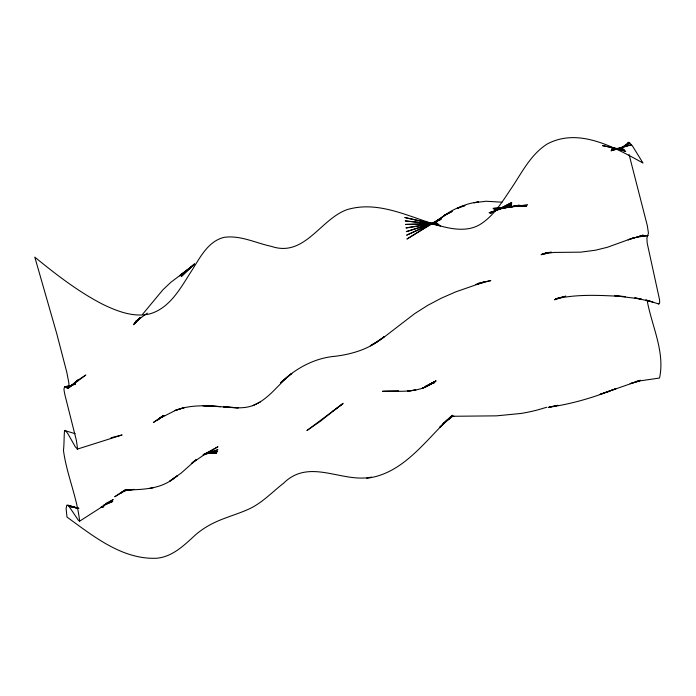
<?xml version="1.0" encoding="UTF-8"?>
<svg xmlns="http://www.w3.org/2000/svg" width="696" height="696" viewBox="0 0 696 696"><rect width="100%" height="100%" fill="white"/><g stroke="black" fill="none" stroke-linecap="round" stroke-linejoin="round"><path stroke-width="1.04" d="M627.67 143.985L628.297 142.402L628.932 142.384L632.246 145.629L642.982 163.003C614.977 147.674 578.976 127.046 547.221 143.994C530.187 154.773 521.4 173.687 510.342 189.782C501.825 202.484 493.394 216.186 480.11 224.451C468.147 231.681 453.392 229.497 440.594 226.017L404.802 217.517L439.446 224.973L405.202 220.936L418.026 222.146M142.75 314.07L162.881 289.823L171.025 282.132L193.871 265.028L179.542 275.807L186.58 270.292M138.295 319.342L133.519 324.71L139.156 318.49L134.293 323.631L139.992 317.881L134.981 322.579L140.749 317.385L135.546 321.543L147.334 313.13M194.628 263.584L181.169 276.669L194.088 264.445L186.954 270.013M161.481 417.374L163.029 415.886M621.98 148.031L628.471 142.341M160.732 417.304L157.67 419.949L163.212 415.599L153.364 422.507L164.213 415.512L158.444 419.035L175.549 410.353L184.405 407.56L174.67 410.64C189.181 404.794 205.007 405.446 220.301 406.595L202.858 405.664L238.31 407.804L223.477 406.803C233.465 407.743 243.957 409.1 253.553 405.307C269.291 398.817 278.739 383.618 291.824 373.404L280.418 382.904C295.478 368.541 314.2 358.048 335.237 356.265C353.037 354.073 370.759 348.496 384.418 336.438L377.014 341.962L370.324 345.764L383.505 337.595L414.581 313.687L427.709 305.361L441.247 298.219L455.715 291.868L484.381 281.915L475.89 284.525L490.81 280.566L478.483 283.176M68.948 387.594L77.952 379.999L67.921 388.429L85.834 375.014L77.004 380.747M443.065 423.568L452.043 416.295L439.811 427.187L452.348 415.234C426.578 438.611 404.193 473.785 366.696 478.282M333.689 410.64L320.743 421.002L306.91 430.546L342.771 403.741L332.827 411.293M443.187 423.594L451.591 417.043L446.171 420.645M124.454 490.419L121.113 492.994L124.584 490.419M333.271 410.962L343.163 403.341M192.183 462.683L196.489 459.473L181.143 473.106L169.833 481.058L177.271 475.838L172.269 479.587L172.765 479.222C159.045 489.462 141.253 489.584 124.941 490.019L134.285 489.427L124.132 490.732L128.029 489.732M625.547 145.951L629.837 142.941L620.023 148.222L631.49 144.681L617.918 148.561M124.654 490.132L114.744 496.77L126.811 489.505M191.304 463.545L203.31 455.349L217.935 446.762L203.171 454.81M447.589 419.714L451.06 417.409M69.052 385.915L66.398 387.637L75.542 384.009L71.653 385.01M79.457 521.304L113.213 499.598L105.722 503.495M497.005 210.175L511.734 202.527L496.622 210.305L489.088 212.776L497.005 210.175L490.175 213.437L497.649 209.6M425.413 386.184L435.409 381.399L428.692 385.123L435.618 381.234L428.954 385.106L435.809 381.043L429.206 385.071L435.992 380.808L429.432 384.984L422.533 388.168L429.65 384.827C415.408 393.336 398.312 390.839 382.513 391.309L398.599 390.804M428.171 385.184L434.991 381.756L428.806 384.836L434.443 382.652L428.397 385.001M252.709 405.707L260.382 401.923M124.871 490.515L122.078 491.889L129.004 489.566M546.917 252.787L544.959 253.701L546.934 252.787M457.455 208.278C464.014 204.841 471.227 202.762 478.587 202.005L474.054 202.719L486.069 201.248L502.016 202.197M559.34 297.566L554.547 299.793L565.752 296.044M496.622 210.305L511.717 203.754L496.161 210.331L511.621 204.815L495.674 210.236L511.464 205.694L495.126 210.009L511.238 206.364L499.763 208.635M103.121 505.574L112.735 501.451L103.817 505.096M545.968 252.839L541.053 254.719L547.195 253.109M457.524 208.33L464.954 205.59C454.801 207.974 445.936 213.785 438.071 220.449L445.423 214.873L452.217 211.393L444.353 215.473L445.423 214.873L433.269 223.111L439.933 218.796L406.916 239.041L434.156 222.207L441.151 219.284L406.629 235.178L435.104 222.268L429.963 223.938M203.223 454.967L217.918 449.738L204.572 453.827M633.012 238.38L643.165 235.126L628.14 239.842L633.412 237.858L607.408 247.271L595.506 250.203L580.734 252.152L553.712 252.439L542.001 254.127L551.284 252.004M425.848 225.278L406.316 231.637L436.166 222.659L428.875 223.938M615.951 149.205L611.036 150.797L616.943 149.17M546.847 407.238L537.982 409.831A162.629 149.083 -6.1 0 1 520.947 413.459L496.518 415.843L452.522 416.278M77.186 449.164L122.122 434.965L111.003 437.758M371.551 477.099C341.823 483.25 309.616 457.516 283.55 483.233C272.084 492.15 261.974 503.191 248.524 509.228C235.03 515.318 220.319 518.598 207.538 526.263A80.91 74.176 -6.1 0 0 195.907 534.493C184.623 544.803 172.869 556.739 156.774 558.236C122.322 559.81 93.342 536.146 66.99 517.076L66.12 508.68L66.729 505.226L77.395 508.132L67.642 505.026M562.725 296.87L555.634 298.915C578.507 293.66 602.223 295.452 625.46 296.626L614.855 295.783L641.26 299.01L634.795 297.897L652.874 301.968L645.758 299.985L658.799 303.978M639.476 381.077L630.106 383.661L640.538 380.286L600.065 394.362L615.925 388.699L607.19 391.944L608.435 391.535C589.234 398.782 569.345 404.376 548.996 407.204L557.966 405.324L548.37 407.395M618.909 148.631L621.859 147.813L611.436 149.275L623.068 148.613L612.028 148.326L624.338 149.805L612.741 147.9L625.687 151.31L613.55 147.848L602.51 145.629L614.42 148.091M450.46 417.008L453.923 416.095M64.85 386.759L69.704 385.514M450.521 417.008L453.287 416.321M100.911 507.367L103.922 506.679L100.746 507.375M149.396 488.453L153.346 487.722M497.683 209.044L494.552 209.661L496.596 209.313M203.624 454.349L217.448 451.669L211.192 452.191M636.083 381.46L659.53 378.032C665.176 352.028 651.935 326.302 647.271 301.133M421.585 225.217L405.959 227.957L437.236 223.268L430.902 223.503M499.667 208.791L510.916 206.869M527.585 204.607L518.085 206.19L509.924 206.599L527.02 205.677L518.616 205.39M636.971 237.153L648.08 235.587L637.78 236.649M499.163 208.4L519.016 205.555L504.878 207.565M499.023 208.487L510.481 207.138L519.164 205.242L510.246 207.182L505.366 207.512M509.611 207.051L518.346 206.147M502.286 207.747L493.064 208.426L502.73 207.721M423.525 223.773L405.594 224.425L438.332 224.051L427.649 223.051M208.174 453.139L216.639 453.122L211.445 452.774M518.955 205.633L526.524 206.042L521.374 205.485M420.166 222.346L423.368 222.65M75.177 433.721L64.537 430.467C63.936 437.053 64.232 443.83 63.475 450.442C66.651 474.472 77.143 497.318 79.64 521.287L78.317 520.199L68.425 505.513L78.778 508.228M520.617 205.616L525.872 206.26L522.731 205.755M521.191 205.755L525.263 206.477L521.2 205.685M78.431 508.306L69.322 506.41L78.744 508.385M440.594 226.017C410.266 217.718 378.911 199.891 346.791 209.74C320.195 219.405 304.483 257.633 271.414 246.384C255.806 243.061 240.529 235.074 224.199 237.327C207.399 241.329 199.561 258.755 190.878 271.936C180.455 288.283 169.902 307.971 149.988 313.844C133.702 317.733 117.233 311.286 102.747 304.309C78.152 291.615 56.158 274.572 34.8 257.129L56.741 333.601L66.816 372.36L68.861 382.922L68.991 387.42L68.025 388.438L64.65 386.741L63.954 388.994A26.013 2.166 72.8 0 0 64.946 394.98L76.403 440.455L77.604 449.137L75.368 446.91L67.808 433.582L65.207 430.302M657.946 303.334L658.903 303.995L659.608 302.882A49.477 4.124 72.8 0 0 659.477 299.358L647.202 243.182L646.888 238.084L648.446 233.134L647.341 225.765L629.088 154.547M497.022 208.687L493.821 209.105L496.944 208.739M415.712 390.056L407.525 391.082L415.712 390.056"/></g></svg>
